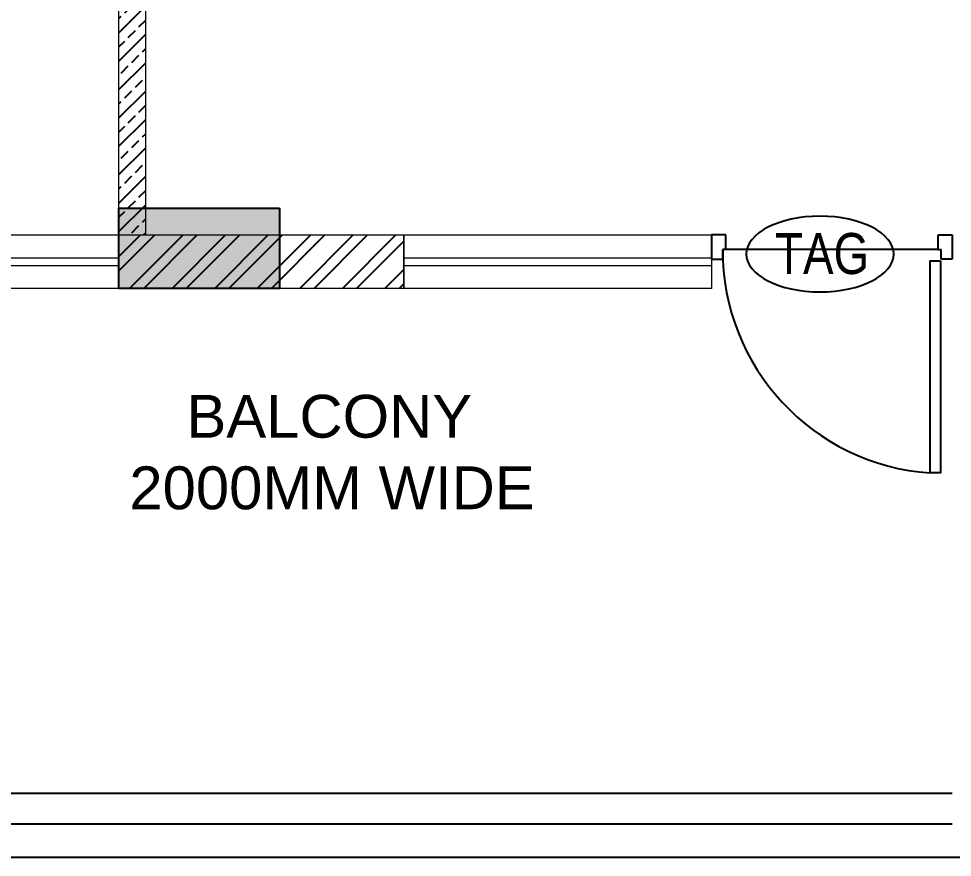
# Model space of a CAD drawing. Header units: millimetres. Extents: x 1255966 to 1543012, y 318612 to 465611.
# Drawn here: x 1390926 to 1394416, y 408534 to 411667 of the extents above; entities that cross this region are included whole.
import ezdxf
from ezdxf.enums import TextEntityAlignment as Align

# ---------------------------------------------------------------- set-up
doc = ezdxf.new("R2010")
doc.units = ezdxf.units.MM
doc.header["$LTSCALE"] = 500
doc.header["$MEASUREMENT"] = 0
doc.linetypes.add('HIDDEN', pattern=[0.375, 0.25, -0.125])
for name, color, linetype in [('AHC-A-FURNITURE', 2, 'Continuous'), ('DOOR', 8, 'Continuous'), ('TEXT-RM NAME', 6, 'Continuous'), ('TOWER AREA COLUMN.', 6, 'Continuous')]:
    doc.layers.add(name, color=color, linetype=linetype)
doc.layers.add('PROJECTION', color=7, linetype='HIDDEN', true_color=0xff4000)
doc.layers.add('RAILING', color=7, linetype='Continuous', true_color=0xadadad)
for name, color, linetype, lineweight in [('TOWER COL HATCH', 253, 'Continuous', 20), ('Wall', 2, 'Continuous', 15), ('WIN', 144, 'Continuous', 15)]:
    doc.layers.add(name, color=color, linetype=linetype, lineweight=lineweight)
doc.styles.get("Standard").update_dxf_attribs({"font": 'arial.ttf'})

# ---------------------------------------------------------------- blocks, each defined once
blk = doc.blocks.new('DOOR 900')
at = {"layer": 'DOOR', "ltscale": 100}
for p, q in [((0, 15), (93, 15)), ((0, -40), (0, 15)), ((93, 15), (93, -28)), ((93, -28), (55.8, -28)), ((55.8, -40), (55.8, -28)), ((55.8, -40), (0, -40)), ((55.8, -40), (55.8, -860)), ((55.8, -860), (0, -860)), ((0, -860), (0, -915)), ((55.8, -860), (55.8, -872)), ((93, -872), (55.8, -872)), ((93, -915), (93, -872)), ((0, -915), (93, -915))]:
    blk.add_line(p, q, dxfattribs=at)
blk.add_lwpolyline([(99.6, -30.4), (918.5, -30.4), (918.5, -70.4), (99.6, -70.4)], close=True, dxfattribs=at)
blk.add_arc((60.5, -12), 860, 269.6845, 356.1038, dxfattribs=at)

msp = doc.modelspace()

# ---------------------------------------------------------------- hatches: boundary and pattern name
at = {"layer": 'AHC-A-FURNITURE', "ltscale": 50, "true_color": 0x5b5b5b}
h = msp.add_hatch(dxfattribs=at)
h.set_pattern_fill('ANSI33', color=251, scale=300)
h.set_pattern_definition([(45, (920216.684, 1257022.11), (-53.0330086, 53.0330086), []), (45, (920269.72, 1257022.11), (-53.0330086, 53.0330086), [37.5, -18.75])])
h.paths.add_polyline_path([(1391400.6, 410858.9), (1391300.6, 410858.9), (1391300.6, 414418.9), (1391130.6, 414418.9), (1391130.6, 414433.9), (1391130.6, 414518.9), (1391400.6, 414518.9)])
h = msp.add_hatch(dxfattribs=at)
h.set_pattern_fill('ANSI32', color=251, scale=300)
h.set_pattern_definition([(45, (920216.68, 979406.63), (-79.549513, 79.549513), []), (45, (920269.72, 979406.63), (-79.549513, 79.549513), [])])
h.paths.add_polyline_path([(1392365.6, 410658.9), (1391300.6, 410658.9), (1391300.6, 410858.9), (1392365.6, 410858.9)])
at = {"layer": 'TOWER COL HATCH'}
h = msp.add_hatch(color=253, dxfattribs=at)
h.dxf.hatch_style = 1
h.paths.add_polyline_path([(1391900.6, 410958.9), (1391900.6, 410658.9), (1391300.6, 410658.9), (1391300.6, 410958.9)])

# ---------------------------------------------------------------- linework, layer by layer
at = {"linetype": 'Continuous', "extrusion": (0, 0, -1)}
msp.add_ellipse((1393921.1, 410787.6), major_axis=(275.7, 0), ratio=0.512885, dxfattribs=at)
at = {"layer": 'PROJECTION', "linetype": 'ByBlock', "ltscale": 50}
msp.add_line((1389875.6, 408533.9), (1394690.6, 408533.9), dxfattribs=at)
at = {"layer": 'RAILING', "color": 36, "true_color": 0x7f4010}
for p, q in [((1389750.6, 408773.9), (1394415.6, 408773.9)), ((1389750.6, 408658.9), (1394415.6, 408658.9))]:
    msp.add_line(p, q, dxfattribs=at)
at = {"layer": 'TOWER AREA COLUMN.'}
msp.add_lwpolyline([(1391900.6, 410958.9), (1391900.6, 410658.9), (1391300.6, 410658.9), (1391300.6, 410958.9)], close=True, dxfattribs=at)
at = {"layer": 'Wall'}
for p, q in [((1391400.6, 410858.9), (1391400.6, 414518.9)), ((1391300.6, 410658.9), (1391300.6, 414418.9)), ((1391300.6, 410858.9), (1392365.6, 410858.9)), ((1392365.6, 410858.9), (1392365.6, 410658.9)), ((1392365.6, 410658.9), (1391300.6, 410658.9))]:
    msp.add_line(p, q, dxfattribs=at)
at = {"layer": 'WIN'}
for points in [[(1390650.6, 410858.9), (1391300.6, 410858.9), (1391300.6, 410658.9), (1390650.6, 410658.9)], [(1392365.6, 410858.9), (1393515.6, 410858.9), (1393515.6, 410658.9), (1392365.6, 410658.9)], [(1390650.6, 410773.9), (1391300.6, 410773.9), (1391300.6, 410743.9), (1390650.6, 410743.9)], [(1392365.6, 410773.9), (1393515.6, 410773.9), (1393515.6, 410743.9), (1392365.6, 410743.9)]]:
    msp.add_lwpolyline(points, close=True, dxfattribs=at)

# ---------------------------------------------------------------- block references
at = {"layer": 'DOOR', "extrusion": (0, 0, -1), "xscale": -0.9677419354838978, "yscale": 0.9677419354838978, "zscale": -0.9677419354838978, "rotation": 90}
msp.add_blockref('DOOR 900', (-1394401.1, 410858.9), dxfattribs=at)

# ---------------------------------------------------------------- texts
at = {"width": 0.8}
msp.add_attdef('TAG', text='', height=153.1, dxfattribs=at).set_placement((1393928.9, 410789.6), align=Align.MIDDLE_CENTER)
at = {"layer": 'TEXT-RM NAME'}
for s, p in [('BALCONY', (1391552.8, 410101.6)), ('2000MM WIDE', (1391339.4, 409834.3))]:
    msp.add_text(s, height=160, rotation=360, dxfattribs=at).set_placement(p)

doc.saveas('drawing.dxf')
